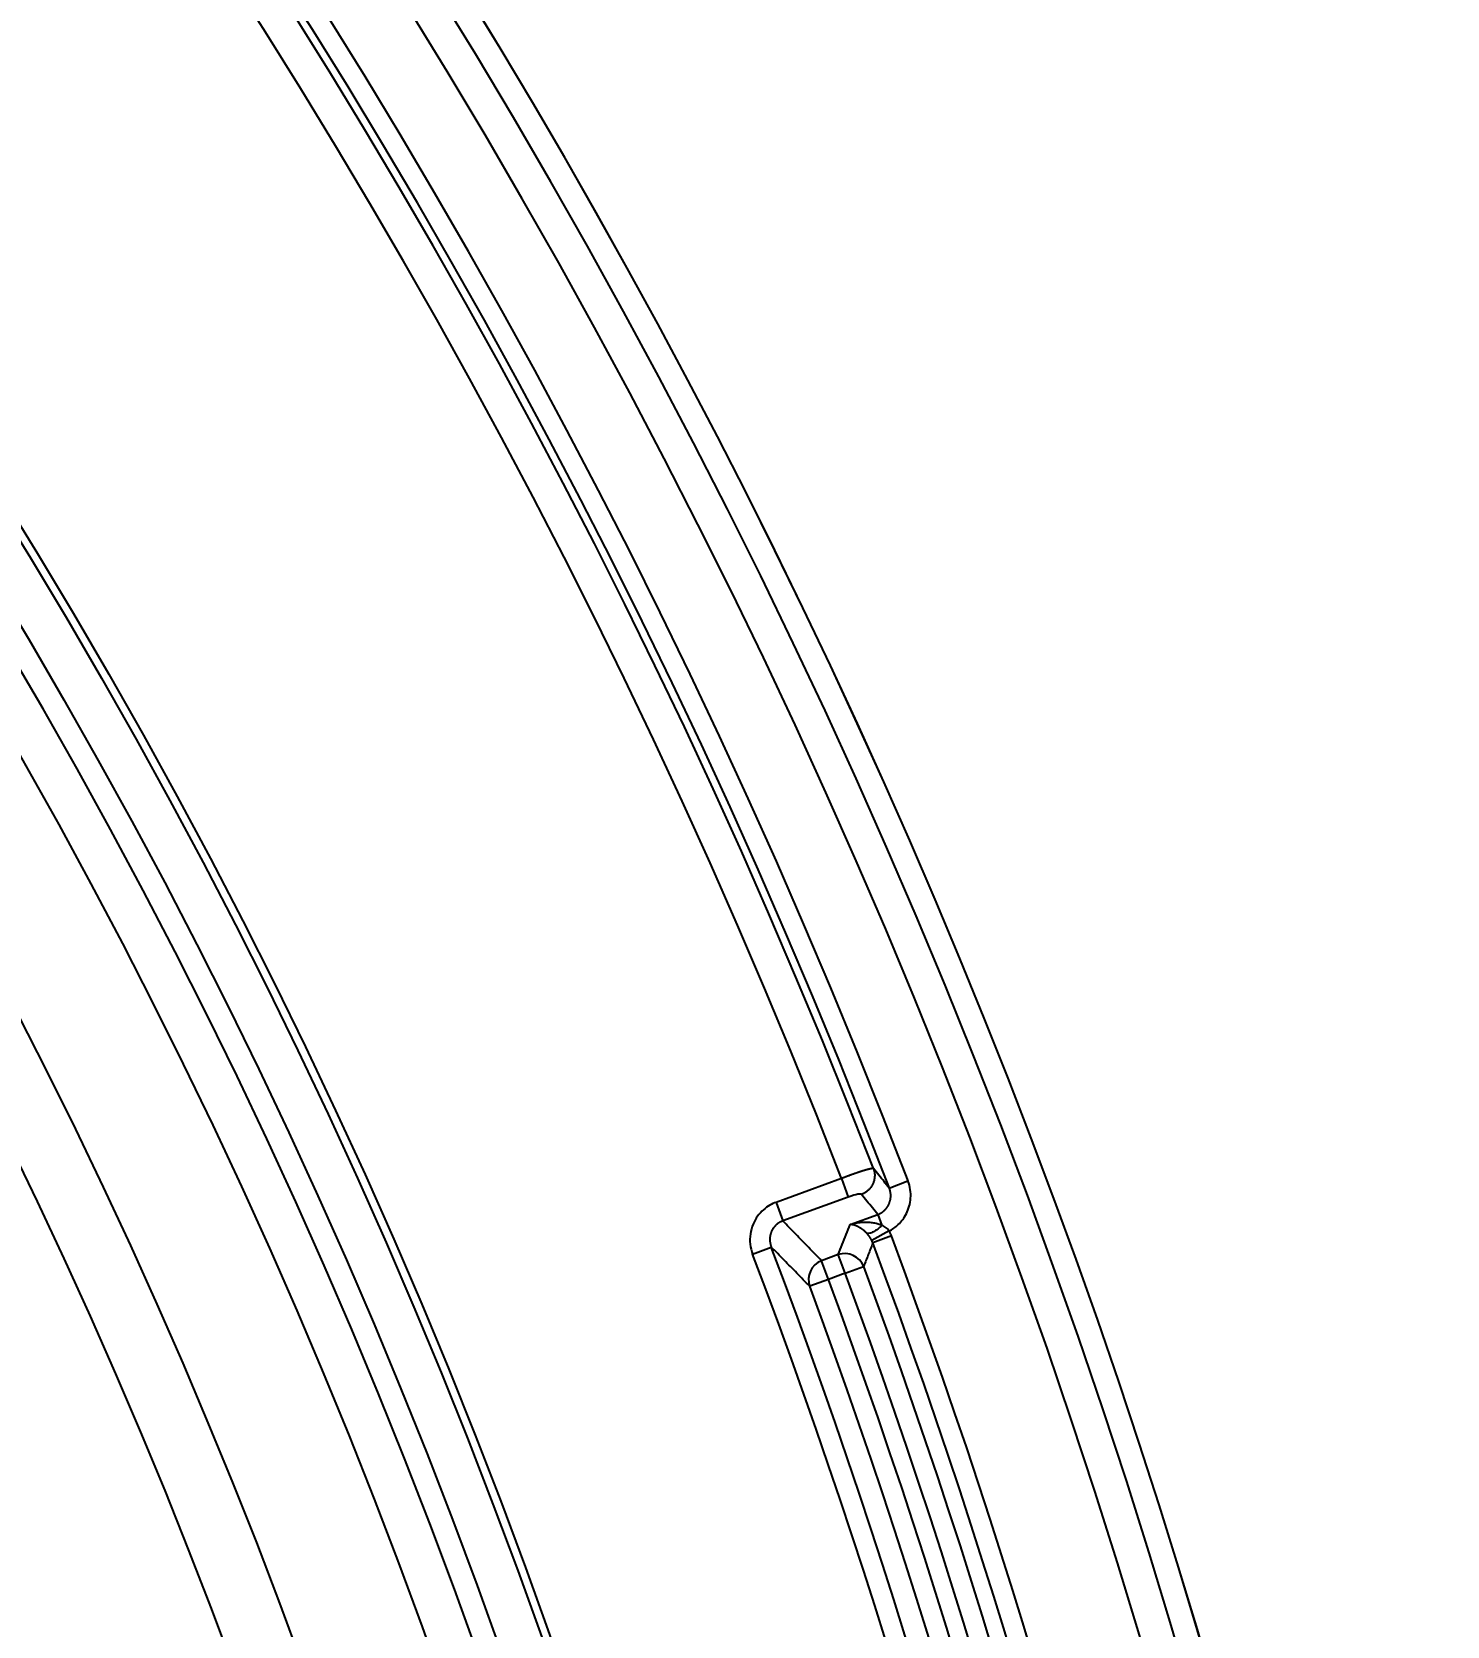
# Model space of a CAD drawing. Header units: millimetres. Extents: x -1286 to 291, y 5350 to 5880.
# Drawn here: x -978.52 to -957.22, y 5717.81 to 5741.79 of the extents above; entities that cross this region are included whole.
import ezdxf

# ---------------------------------------------------------------- set-up
doc = ezdxf.new("R2010")
doc.units = ezdxf.units.MM
doc.layers.add('dim', color=82, linetype='Continuous', lineweight=9)
doc.layers.add('粗实线层', color=7, linetype='Continuous', lineweight=35)
doc.dimstyles.new('ISO-25', dxfattribs={"dimscale": 1.5, "dimtxt": 2.5, "dimasz": 2.5, "dimexe": 1.25, "dimexo": 0.625, "dimtad": 1, "dimtxsty": 'Standard', "dimcen": 2.5, "dimadec": 0, "dimazin": 0, "dimtfac": 1, "dimtmove": 0, "dimatfit": 3, "dimfxl": 0, "dimarcsym": 0})

# ---------------------------------------------------------------- blocks, each defined once
blk = doc.blocks.new('*D39')
at = {"layer": 'Defpoints', "color": 0, "lineweight": 18, "transparency": 16777216}
for p in [(-981.514, 5754.075), (-1136.803, 5623.235)]:
    blk.add_point(p, dxfattribs=at)
at = {"layer": 'dim', "color": 0, "lineweight": -2, "transparency": 16777216}
for p, q in [((-931.597, 5796.133), (-979.219, 5756.008)), ((-1136.803, 5623.235), (-981.514, 5754.075)), ((-1139.097, 5621.302), (-1141.391, 5619.369))]:
    blk.add_line(p, q, dxfattribs=at)
at = {"layer": 'dim', "color": 0, "lineweight": 18, "transparency": 16777216}
for points in [[(-979.542, 5756.391), (-978.897, 5755.626), (-981.514, 5754.075)], [(-1139.419, 5621.684), (-1138.775, 5620.92), (-1136.803, 5623.235)]]:
    blk.add_solid(points, dxfattribs=at)
at = {"layer": 'dim', "color": 0, "lineweight": 18, "transparency": 16777216, "insert": (-942.427, 5790.849), "char_height": 3.75, "attachment_point": 5, "rotation": 40.1161}
blk.add_mtext('∅203,06', dxfattribs=at)

msp = doc.modelspace()

# ---------------------------------------------------------------- linework, layer by layer
at = {"layer": '粗实线层', "lineweight": 25}
for p, q in [((-966.333, 5724.541), (-967.318, 5724.182)), ((-966.333, 5724.541), (-966.231, 5724.261)), ((-965.613, 5724.396), (-965.332, 5724.504)), ((-966.231, 5724.261), (-967.216, 5723.902)), ((-967.318, 5724.182), (-967.216, 5723.902)), ((-966.203, 5723.849), (-965.786, 5724.001)), ((-965.786, 5724.001), (-965.725, 5723.833)), ((-965.616, 5723.751), (-965.878, 5723.61)), ((-965.582, 5723.676), (-965.861, 5723.572)), ((-967.67, 5723.403), (-967.389, 5723.509)), ((-966.381, 5723.395), (-966.631, 5723.303)), ((-966.53, 5723.023), (-966.631, 5723.303)), ((-966.279, 5723.115), (-966.381, 5723.395)), ((-966.279, 5723.115), (-966.53, 5723.023)), ((-966.279, 5723.115), (-965.999, 5723.219)), ((-966.53, 5723.023), (-966.811, 5722.919))]:
    msp.add_line(p, q, dxfattribs=at)
for radius in [87.342, 87.216, 86.564]:
    msp.add_circle((-1053.128, 5688.655), radius, dxfattribs=at)
for centre, radius, start, end in [((-1059.158, 5688.655), 102.402, 14.30847, 151.42209), ((-1059.158, 5688.655), 102.401, 14.30847, 151.42209), ((-1059.158, 5688.655), 102.032, 6.18953, 168.43129), ((-1059.158, 5688.655), 101.531, 6.18953, 168.40811), ((-1059.158, 5688.655), 100.442, 20.91041, 168.28064), ((-1059.158, 5688.655), 100.141, 20.91041, 168.28065), ((-1059.158, 5688.655), 100.022, 21.11656, 168.26666), ((-1059.158, 5688.655), 99.521, 21.13618, 168.17064), ((-1053.128, 5688.655), 86.224, 0.08059, 89.91941), ((-1053.128, 5688.655), 85.581, 0.90297, 89.09703), ((-1053.128, 5688.655), 83.696, 2.22396, 87.77604), ((-1053.128, 5688.655), 82.706, 2.58039, 87.41961), ((-1059.158, 5688.655), 99.617, 339.48159, 20.51841), ((-1059.158, 5688.655), 99.915, 339.48159, 20.51841), ((-1059.158, 5688.655), 97.864, 339.20307, 20.79693), ((-1059.158, 5688.655), 98.165, 339.20307, 20.79693), ((-1059.158, 5688.655), 99.066, 339.64446, 20.35554), ((-1059.158, 5688.655), 99.365, 339.64446, 20.35554), ((-1059.158, 5688.655), 98.498, 339.6435, 20.3565), ((-1059.158, 5688.655), 98.799, 339.6435, 20.3565)]:
    msp.add_arc(centre, radius, start, end, dxfattribs=at)
for centre, major_axis, ratio, start_param, end_param in [((-966.53, 5723.023), (0.216, 0.21), 0.985275, 1.155336, 2.721351), ((-966.279, 5723.115), (0.281, -0.11), 0.978437, 0.73935, 2.282303)]:
    msp.add_ellipse(centre, major_axis=major_axis, ratio=ratio, start_param=start_param, end_param=end_param, dxfattribs=at)
for points, knots in [([(-965.852, 5724.69), (-965.853, 5724.69), (-965.853, 5724.69), (-965.854, 5724.691), (-965.856, 5724.691), (-965.857, 5724.691), (-965.859, 5724.691), (-965.861, 5724.691), (-965.863, 5724.691), (-965.865, 5724.691), (-965.867, 5724.691), (-965.87, 5724.691), (-965.873, 5724.69), (-965.875, 5724.69), (-965.879, 5724.689), (-965.882, 5724.689), (-965.885, 5724.688), (-965.889, 5724.688), (-965.892, 5724.687), (-965.896, 5724.686), (-965.9, 5724.685), (-965.904, 5724.684), (-965.908, 5724.683), (-965.913, 5724.682), (-965.917, 5724.681), (-965.922, 5724.68), (-965.926, 5724.679), (-965.931, 5724.678), (-965.936, 5724.677), (-965.941, 5724.675), (-965.946, 5724.674), (-965.951, 5724.673), (-965.956, 5724.671), (-965.961, 5724.67), (-965.967, 5724.668), (-965.972, 5724.667), (-965.978, 5724.665), (-965.983, 5724.663), (-965.989, 5724.662), (-965.995, 5724.66), (-966, 5724.658), (-966.006, 5724.656), (-966.012, 5724.655), (-966.018, 5724.653), (-966.024, 5724.651), (-966.03, 5724.649), (-966.036, 5724.647), (-966.042, 5724.645), (-966.048, 5724.643), (-966.054, 5724.641), (-966.06, 5724.639), (-966.067, 5724.637), (-966.073, 5724.635), (-966.079, 5724.633), (-966.085, 5724.631), (-966.091, 5724.629), (-966.097, 5724.627), (-966.104, 5724.625), (-966.11, 5724.622), (-966.116, 5724.62), (-966.122, 5724.618), (-966.129, 5724.616), (-966.135, 5724.614), (-966.141, 5724.612), (-966.147, 5724.609), (-966.153, 5724.607), (-966.159, 5724.605), (-966.165, 5724.603), (-966.172, 5724.601), (-966.178, 5724.599), (-966.184, 5724.596), (-966.19, 5724.594), (-966.196, 5724.592), (-966.202, 5724.59), (-966.208, 5724.588), (-966.214, 5724.586), (-966.219, 5724.583), (-966.225, 5724.581), (-966.231, 5724.579), (-966.237, 5724.577), (-966.242, 5724.575), (-966.248, 5724.573), (-966.254, 5724.571), (-966.259, 5724.569), (-966.265, 5724.566), (-966.27, 5724.564), (-966.276, 5724.562), (-966.281, 5724.56), (-966.287, 5724.558), (-966.292, 5724.556), (-966.297, 5724.554), (-966.302, 5724.552), (-966.308, 5724.55), (-966.313, 5724.548), (-966.318, 5724.547), (-966.323, 5724.545), (-966.328, 5724.543), (-966.331, 5724.542), (-966.333, 5724.541)], [0, 0, 0, 0, 0.013953, 0.027831, 0.041634, 0.055361, 0.069013, 0.082591, 0.096093, 0.10952, 0.122873, 0.136151, 0.149354, 0.162483, 0.175537, 0.188517, 0.201422, 0.214253, 0.22701, 0.239693, 0.252302, 0.264836, 0.277296, 0.289682, 0.301994, 0.314232, 0.326397, 0.338487, 0.350504, 0.362447, 0.374316, 0.386111, 0.397832, 0.409479, 0.421053, 0.432552, 0.443977, 0.455328, 0.466605, 0.477809, 0.488938, 0.499994, 0.510976, 0.521884, 0.532718, 0.543477, 0.554163, 0.564775, 0.575312, 0.585775, 0.596164, 0.606478, 0.616718, 0.626883, 0.636974, 0.64699, 0.656932, 0.6668, 0.676593, 0.686312, 0.695957, 0.705527, 0.715023, 0.724444, 0.73379, 0.743062, 0.752259, 0.76138, 0.770427, 0.779399, 0.788295, 0.797116, 0.805862, 0.814533, 0.823128, 0.831647, 0.840091, 0.84846, 0.856753, 0.86497, 0.873112, 0.881179, 0.88917, 0.897086, 0.904926, 0.912691, 0.92038, 0.927994, 0.935533, 0.942997, 0.950386, 0.957699, 0.964937, 0.9721, 0.979188, 0.9862, 0.993138, 1, 1, 1, 1]), ([(-965.786, 5724.001), (-965.783, 5724.002), (-965.779, 5724.003), (-965.772, 5724.006), (-965.764, 5724.009), (-965.757, 5724.013), (-965.75, 5724.016), (-965.743, 5724.02), (-965.735, 5724.024), (-965.728, 5724.029), (-965.721, 5724.034), (-965.713, 5724.039), (-965.706, 5724.044), (-965.699, 5724.05), (-965.692, 5724.056), (-965.685, 5724.063), (-965.678, 5724.069), (-965.671, 5724.077), (-965.664, 5724.084), (-965.658, 5724.092), (-965.651, 5724.1), (-965.645, 5724.109), (-965.639, 5724.117), (-965.634, 5724.127), (-965.628, 5724.136), (-965.623, 5724.146), (-965.618, 5724.156), (-965.614, 5724.166), (-965.61, 5724.177), (-965.606, 5724.188), (-965.603, 5724.199), (-965.6, 5724.21), (-965.597, 5724.221), (-965.595, 5724.233), (-965.594, 5724.245), (-965.592, 5724.256), (-965.592, 5724.268), (-965.591, 5724.28), (-965.591, 5724.292), (-965.592, 5724.304), (-965.593, 5724.316), (-965.595, 5724.328), (-965.597, 5724.34), (-965.599, 5724.351), (-965.602, 5724.363), (-965.605, 5724.374), (-965.609, 5724.385), (-965.612, 5724.392), (-965.613, 5724.396)], [0, 0, 0, 0, 0.015537, 0.031385, 0.047551, 0.064039, 0.080855, 0.098001, 0.115483, 0.133301, 0.151458, 0.169955, 0.188792, 0.207969, 0.227484, 0.247335, 0.267519, 0.288032, 0.308868, 0.330022, 0.351486, 0.373252, 0.395312, 0.417656, 0.440271, 0.463147, 0.486271, 0.509628, 0.533205, 0.556986, 0.580955, 0.605096, 0.629391, 0.653822, 0.678372, 0.703022, 0.727753, 0.752547, 0.777386, 0.802251, 0.827123, 0.851984, 0.876818, 0.901607, 0.926335, 0.950986, 0.975546, 1, 1, 1, 1]), ([(-967.216, 5723.902), (-967.219, 5723.902), (-967.224, 5723.9), (-967.232, 5723.896), (-967.24, 5723.893), (-967.248, 5723.889), (-967.255, 5723.886), (-967.263, 5723.882), (-967.27, 5723.877), (-967.277, 5723.873), (-967.284, 5723.868), (-967.291, 5723.864), (-967.297, 5723.859), (-967.304, 5723.854), (-967.31, 5723.848), (-967.316, 5723.843), (-967.322, 5723.838), (-967.328, 5723.832), (-967.333, 5723.826), (-967.338, 5723.82), (-967.343, 5723.814), (-967.348, 5723.808), (-967.353, 5723.802), (-967.358, 5723.796), (-967.362, 5723.79), (-967.366, 5723.784), (-967.37, 5723.777), (-967.374, 5723.771), (-967.377, 5723.764), (-967.38, 5723.758), (-967.383, 5723.751), (-967.386, 5723.745), (-967.389, 5723.738), (-967.392, 5723.731), (-967.394, 5723.724), (-967.397, 5723.717), (-967.399, 5723.71), (-967.401, 5723.703), (-967.403, 5723.695), (-967.405, 5723.687), (-967.406, 5723.679), (-967.408, 5723.671), (-967.409, 5723.663), (-967.41, 5723.655), (-967.41, 5723.646), (-967.411, 5723.638), (-967.411, 5723.629), (-967.411, 5723.62), (-967.411, 5723.611), (-967.41, 5723.602), (-967.409, 5723.593), (-967.408, 5723.584), (-967.407, 5723.575), (-967.405, 5723.565), (-967.403, 5723.556), (-967.401, 5723.547), (-967.399, 5723.537), (-967.396, 5723.528), (-967.393, 5723.519), (-967.39, 5723.512), (-967.389, 5723.509)], [0, 0, 0, 0, 0.017738, 0.035437, 0.05309, 0.070692, 0.088238, 0.105722, 0.123138, 0.140481, 0.157746, 0.174929, 0.192024, 0.209026, 0.225932, 0.242737, 0.259438, 0.276029, 0.292509, 0.308873, 0.325118, 0.341243, 0.357244, 0.373119, 0.388867, 0.404485, 0.419972, 0.435328, 0.45055, 0.46564, 0.480596, 0.495422, 0.51034, 0.525495, 0.540889, 0.556522, 0.572395, 0.588509, 0.604863, 0.621457, 0.638291, 0.655363, 0.672672, 0.690217, 0.707995, 0.726004, 0.74424, 0.762701, 0.781383, 0.800282, 0.819392, 0.83871, 0.858231, 0.877947, 0.897853, 0.917944, 0.938211, 0.958647, 0.979247, 1, 1, 1, 1]), ([(-965.95, 5723.715), (-965.952, 5723.717), (-965.956, 5723.721), (-965.962, 5723.727), (-965.967, 5723.732), (-965.973, 5723.738), (-965.978, 5723.743), (-965.983, 5723.747), (-965.988, 5723.752), (-965.993, 5723.756), (-965.998, 5723.76), (-966.003, 5723.764), (-966.007, 5723.767), (-966.012, 5723.771), (-966.016, 5723.774), (-966.021, 5723.777), (-966.025, 5723.78), (-966.029, 5723.783), (-966.033, 5723.785), (-966.037, 5723.788), (-966.041, 5723.79), (-966.044, 5723.793), (-966.048, 5723.795), (-966.051, 5723.797), (-966.055, 5723.799), (-966.058, 5723.801), (-966.061, 5723.802), (-966.065, 5723.805), (-966.07, 5723.808), (-966.077, 5723.812), (-966.085, 5723.816), (-966.093, 5723.82), (-966.102, 5723.824), (-966.112, 5723.829), (-966.123, 5723.833), (-966.135, 5723.837), (-966.147, 5723.841), (-966.16, 5723.844), (-966.174, 5723.846), (-966.189, 5723.848), (-966.198, 5723.849), (-966.203, 5723.849)], [0, 0, 0, 0, 0.020341, 0.040187, 0.059544, 0.078423, 0.096832, 0.11478, 0.132275, 0.149327, 0.165944, 0.182135, 0.197929, 0.213424, 0.228625, 0.243528, 0.258127, 0.272417, 0.286393, 0.300052, 0.313388, 0.326399, 0.339082, 0.351434, 0.363452, 0.375135, 0.386481, 0.39749, 0.42211, 0.450272, 0.482001, 0.517322, 0.556256, 0.598826, 0.645052, 0.694953, 0.748544, 0.805839, 0.866846, 0.931567, 1, 1, 1, 1]), ([(-965.725, 5723.833), (-965.744, 5723.815), (-965.765, 5723.797), (-965.808, 5723.765), (-965.829, 5723.751), (-965.87, 5723.729), (-965.89, 5723.721), (-965.924, 5723.713), (-965.939, 5723.712), (-965.95, 5723.714)], [0, 0, 0, 0, 0.25, 0.25, 0.5, 0.5, 0.75, 0.75, 1, 1, 1, 1]), ([(-965.616, 5723.751), (-965.626, 5723.77), (-965.641, 5723.787), (-965.677, 5723.815), (-965.698, 5723.825), (-965.725, 5723.833)], [0, 0, 0, 0, 0.5, 0.5, 1, 1, 1, 1]), ([(-965.878, 5723.61), (-965.879, 5723.612), (-965.881, 5723.615), (-965.884, 5723.621), (-965.887, 5723.626), (-965.89, 5723.632), (-965.893, 5723.637), (-965.896, 5723.643), (-965.9, 5723.649), (-965.903, 5723.654), (-965.907, 5723.66), (-965.911, 5723.665), (-965.915, 5723.671), (-965.919, 5723.677), (-965.923, 5723.682), (-965.927, 5723.688), (-965.932, 5723.693), (-965.936, 5723.699), (-965.941, 5723.704), (-965.945, 5723.709), (-965.949, 5723.713), (-965.95, 5723.715)], [0, 0, 0, 0, 0.043102, 0.087116, 0.132077, 0.17802, 0.224974, 0.272965, 0.32202, 0.37216, 0.423407, 0.475777, 0.529289, 0.583957, 0.639795, 0.696814, 0.755027, 0.814444, 0.875072, 0.936922, 1, 1, 1, 1])]:
    msp.add_open_spline(points, degree=3, knots=knots, dxfattribs=at)
msp.add_rational_spline([(-965.852, 5724.69), (-965.79, 5724.525), (-965.865, 5724.364), (-966.031, 5724.302)], [1.17426349838, 0.941912167213, 0.941912167208, 1.17426349836], degree=3, dxfattribs=at)
for points in [[(-965.613, 5724.396), (-965.64, 5724.429), (-965.693, 5724.494), (-965.772, 5724.592), (-965.826, 5724.657), (-965.852, 5724.69)], [(-965.616, 5723.751), (-965.592, 5723.763), (-965.546, 5723.79), (-965.477, 5723.846), (-965.41, 5723.919), (-965.353, 5724.011), (-965.31, 5724.12), (-965.288, 5724.244), (-965.293, 5724.375), (-965.315, 5724.461), (-965.332, 5724.504)], [(-966.031, 5724.302), (-966.041, 5724.313), (-966.105, 5724.307), (-966.231, 5724.261)], [(-965.786, 5724.001), (-965.813, 5724.034), (-965.868, 5724.101), (-965.949, 5724.201), (-966.004, 5724.268), (-966.031, 5724.302)], [(-967.318, 5724.182), (-967.349, 5724.171), (-967.412, 5724.143), (-967.508, 5724.075), (-967.598, 5723.98), (-967.669, 5723.855), (-967.711, 5723.708), (-967.713, 5723.551), (-967.689, 5723.452), (-967.67, 5723.403)], [(-966.631, 5723.303), (-966.696, 5723.37), (-966.826, 5723.503), (-967.021, 5723.703), (-967.151, 5723.836), (-967.216, 5723.902)], [(-966.381, 5723.395), (-966.361, 5723.445), (-966.321, 5723.546), (-966.262, 5723.697), (-966.223, 5723.798), (-966.203, 5723.849)], [(-965.725, 5723.833), (-965.742, 5723.841), (-965.78, 5723.855), (-965.845, 5723.871), (-965.921, 5723.88), (-966.007, 5723.881), (-966.101, 5723.872), (-966.168, 5723.858), (-966.203, 5723.849)], [(-965.861, 5723.572), (-965.884, 5723.513), (-965.93, 5723.395), (-965.976, 5723.277), (-965.999, 5723.219)], [(-965.861, 5723.572), (-965.864, 5723.578), (-965.869, 5723.591), (-965.875, 5723.603), (-965.878, 5723.61)], [(-965.582, 5723.676), (-965.586, 5723.688), (-965.596, 5723.713), (-965.609, 5723.738), (-965.616, 5723.751)], [(-966.811, 5722.919), (-966.875, 5722.985), (-967.003, 5723.116), (-967.196, 5723.313), (-967.325, 5723.444), (-967.389, 5723.509)]]:
    msp.add_open_spline(points, degree=3, dxfattribs=at)

# ---------------------------------------------------------------- dimensions: what is measured, and where the dimension line sits
at = {"layer": 'dim', "lineweight": 18}
dim = msp.add_diameter_dim_2p(p1=(-1136.803, 5623.235), p2=(-981.514, 5754.075), dimstyle='ISO-25', override={"dimasz": 2, "dimexe": 0.49975, "dimexo": 0.49975, "dimgap": 0.49975}, dxfattribs=at)
dim.commit()
dim.dimension.update_dxf_attribs({"geometry": '*D39', "text_midpoint": (-940.534, 5788.603), "dimtype": 163})

doc.saveas('drawing.dxf')
